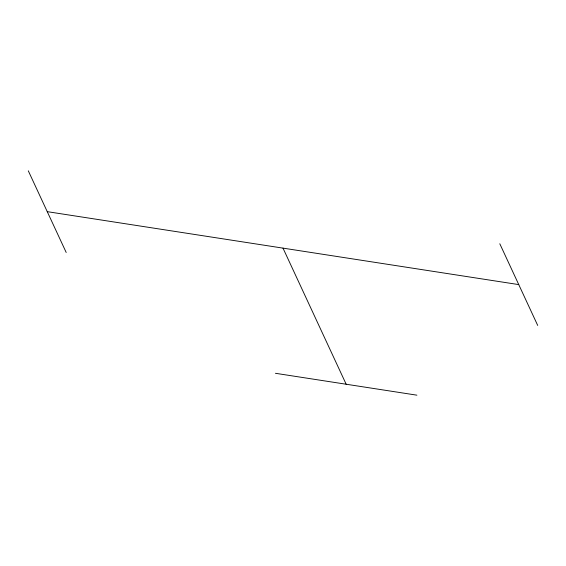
<?xml version="1.0" encoding="UTF-8"?>
<svg xmlns="http://www.w3.org/2000/svg" width="566" height="566" viewBox="0 0 566 566"><rect width="100%" height="100%" fill="white"/><g stroke="black" fill="none" stroke-linecap="round" stroke-linejoin="round"><path stroke-width="0.85" d="M47.254 211.656L518.746 284.599M275.444 373.291L416.894 395.174M499.799 243.762L537.7 325.429M283 248.127L346.166 384.236M28.3 170.826L66.201 252.486"/></g></svg>
